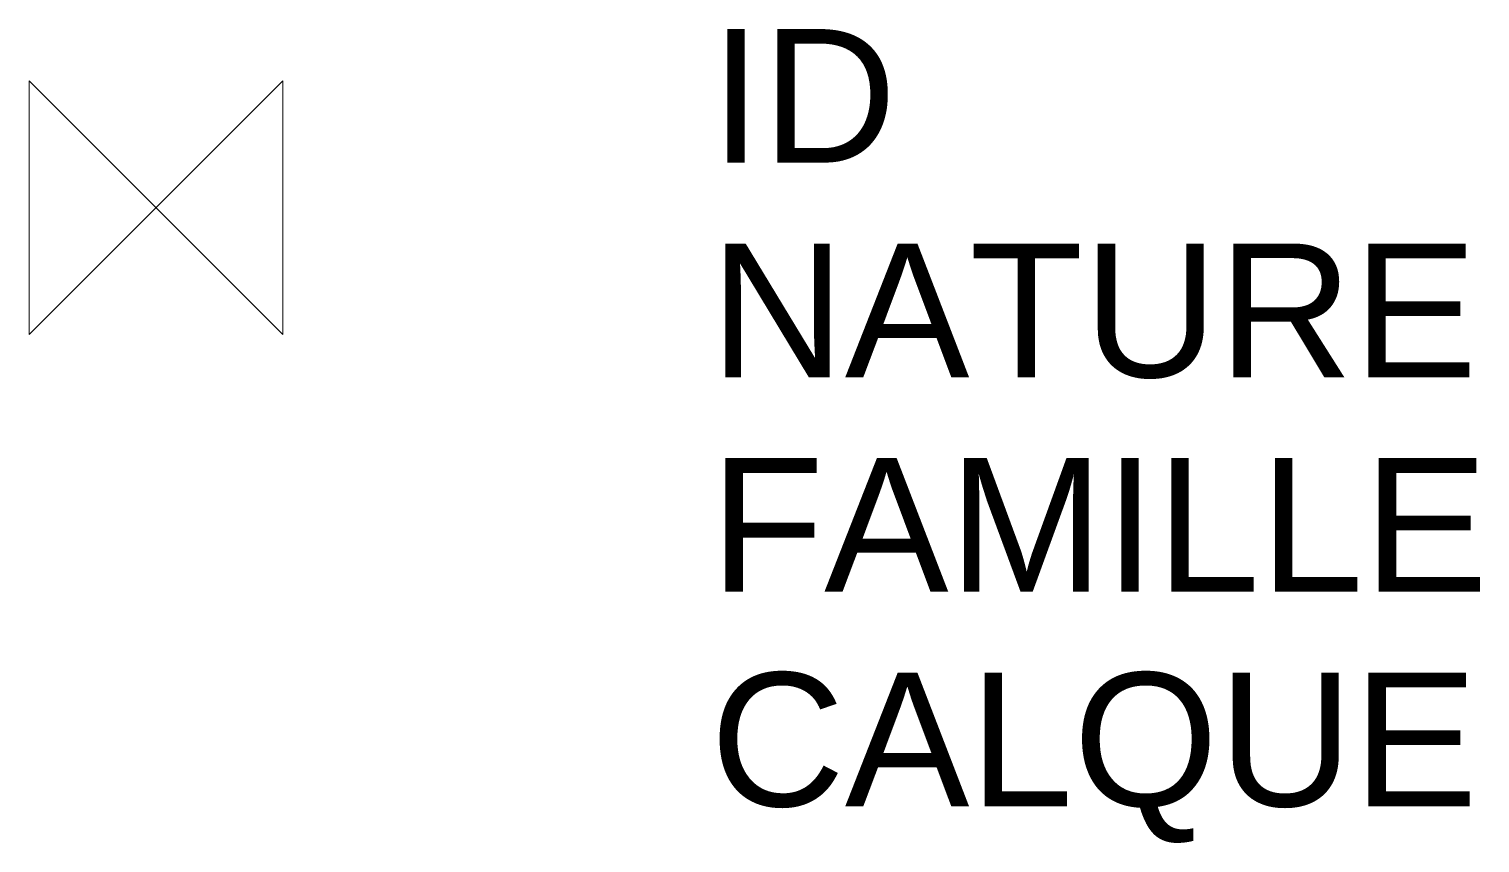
# Model space of a CAD drawing. Header units: metres. Extents: x 3142.32 to 3144.49, y 1881.72 to 1882.94.
import ezdxf

# ---------------------------------------------------------------- set-up
doc = ezdxf.new("R2010")
doc.units = ezdxf.units.M
doc.header["$LTSCALE"] = 2
doc.linetypes.add('Socle_Continu', pattern=[2.5, 2.5, 0])
doc.layers.add('EAUPL_SCT', color=5, linetype='Socle_Continu', lineweight=13, true_color=0x0000ff)
doc.styles.get("Standard").update_dxf_attribs({"font": 'arial.ttf'})

msp = doc.modelspace()

# ---------------------------------------------------------------- linework, layer by layer
at = {"layer": 'EAUPL_SCT', "linetype": 'Socle_Continu'}
msp.add_lwpolyline([(3142.3177, 1882.8609), (3142.3177, 1882.4809), (3142.6977, 1882.8609), (3142.6977, 1882.4809), (3142.3177, 1882.8609)], dxfattribs=at)

# ---------------------------------------------------------------- texts
at = {"layer": 'EAUPL_SCT', "linetype": 'Socle_Continu', "flags": 9}
for tag, p, s in [('ID', (3143.3373, 1882.7383), 'BP_2083'), ('NATURE', (3143.3373, 1882.417), 'Vanne'), ('FAMILLE', (3143.3373, 1882.0958), 'Eau pluviale'), ('CALQUE', (3143.3373, 1881.7745), 'EAUPL_SCT')]:
    msp.add_attdef(tag, p, s, height=0.2, dxfattribs=at)

doc.saveas('drawing.dxf')
